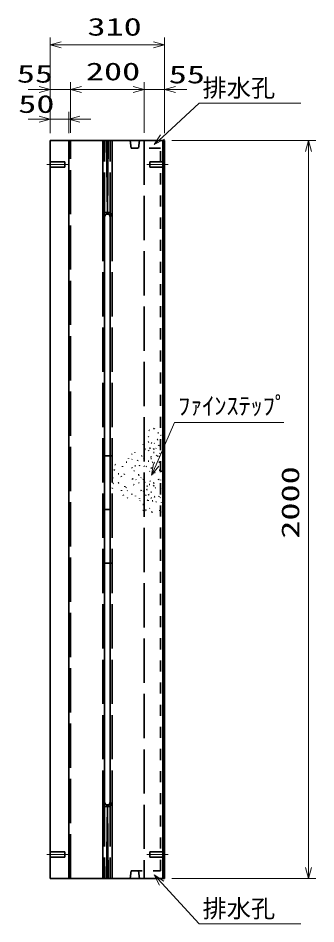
# Model space of a CAD drawing. Units: millimetres on the paper. Extents: x 15 to 1219, y 6 to 859.
# Drawn here: x 269 to 309.4, y 378.6 to 501.4 of the extents above; entities that cross this region are included whole.
import ezdxf
from ezdxf.enums import TextEntityAlignment as Align

# ---------------------------------------------------------------- set-up
doc = ezdxf.new("R2010")
doc.units = ezdxf.units.MM
for name, pattern in [('DASHED', [7.5, 6, -1.5]), ('USER1', [18.5, 12, -1.5, 3.5, -1.5]), ('USER2', [3, 1.5, -1.5])]:
    doc.linetypes.add(name, pattern=pattern)
for name, color, linetype, lineweight in [('D-BMK（構造物基準線）', 2, 'USER1', 18), ('D-STR-DIM（寸法）', 7, 'Continuous', 13), ('D-STR-HTXT（WS-旗）', 7, 'Continuous', 13), ('D-STR-HTXT（旗上げ）', 7, 'Continuous', 13), ('D-STR（構造物WS）', 1, 'Continuous', 35), ('D-STR（構造物）', 1, 'Continuous', 35)]:
    doc.layers.add(name, color=color, linetype=linetype, lineweight=lineweight)
doc.styles.add('ＭＳ ゴシック', font='')
doc.styles.get('ＭＳ ゴシック').set_extended_font_data('MS Gothic')

# ---------------------------------------------------------------- blocks, each defined once
blk = doc.blocks.new('_Open30')
at = {"color": 7, "linetype": 'Continuous', "lineweight": 13}
for p, q in [((-1, 0.2679), (0, 0)), ((0, 0), (-1, -0.2679)), ((0, 0), (-1, 0))]:
    blk.add_line(p, q, dxfattribs=at)

msp = doc.modelspace()

# ---------------------------------------------------------------- linework, layer by layer
at = {"layer": 'D-BMK（構造物基準線）'}
for p, q in [((272.902, 481.536), (275.752, 481.536)), ((289.326, 481.536), (286.477, 481.536)), ((272.902, 388.036), (275.752, 388.036)), ((289.326, 388.036), (286.477, 388.036))]:
    msp.add_line(p, q, dxfattribs=at)
at = {"layer": 'D-STR-DIM（寸法）'}
for p, q in [((273.364, 492.683), (273.364, 498.733)), ((288.864, 492.713), (288.864, 498.733)), ((274.864, 497.733), (287.364, 497.733)), ((273.364, 485.786), (273.364, 492.683)), ((276.114, 485.838), (276.114, 492.683)), ((276.114, 485.838), (276.114, 492.683)), ((286.114, 485.853), (286.114, 492.683)), ((286.114, 485.823), (286.114, 492.683)), ((288.864, 485.756), (288.864, 492.683)), ((271.864, 491.683), (270.364, 491.683)), ((273.364, 491.683), (276.114, 491.683)), ((277.614, 491.683), (279.114, 491.683)), ((277.614, 491.683), (284.614, 491.683)), ((284.614, 491.683), (283.114, 491.683)), ((286.114, 491.683), (288.864, 491.683)), ((290.364, 491.683), (291.864, 491.683)), ((289.864, 484.786), (309.368, 484.786)), ((308.368, 386.286), (308.368, 483.286)), ((289.864, 384.786), (309.368, 384.786))]:
    msp.add_line(p, q, dxfattribs=at)
at = {"layer": 'D-STR-HTXT（WS-旗）'}
for points in [[(307.318, 489.832), (293.53, 489.832), (288.572, 485.243)], [(307.318, 378.637), (293.53, 378.637), (288.482, 384.17)]]:
    msp.add_lwpolyline(points, dxfattribs=at)
at = {"layer": 'D-STR-HTXT（旗上げ）'}
for p, q in [((273.364, 485.786), (273.364, 488.669)), ((275.864, 485.786), (275.864, 488.669)), ((271.864, 487.669), (270.364, 487.669)), ((275.864, 487.669), (273.364, 487.669)), ((277.364, 487.669), (278.864, 487.669))]:
    msp.add_line(p, q, dxfattribs=at)
msp.add_lwpolyline([(305.037, 446.574), (290.207, 446.574), (287.708, 440.823)], dxfattribs=at)
at = {"layer": 'D-STR（構造物WS）', "linetype": 'USER2'}
for p, q in [((284.331, 483.736), (284.193, 484.786)), ((285.464, 484.786), (285.336, 483.736)), ((288.289, 483.736), (284.331, 483.736)), ((288.289, 385.836), (288.289, 483.736)), ((284.193, 384.786), (284.331, 385.836)), ((284.331, 385.836), (288.289, 385.836)), ((285.336, 385.836), (285.464, 384.786))]:
    msp.add_line(p, q, dxfattribs=at)
at = {"layer": 'D-STR（構造物）'}
for p, q in [((273.364, 384.786), (273.364, 484.786)), ((273.364, 484.786), (288.864, 484.786)), ((275.864, 384.786), (275.864, 484.786)), ((280.489, 474.437), (280.489, 484.786)), ((280.489, 474.437), (280.489, 484.786)), ((280.989, 484.786), (281.114, 474.812)), ((281.239, 484.786), (281.114, 474.812)), ((281.739, 474.437), (281.739, 484.786)), ((288.614, 484.786), (288.614, 384.786)), ((288.864, 484.786), (288.864, 384.786)), ((280.739, 474.437), (280.739, 395.134)), ((281.489, 474.437), (281.489, 395.134)), ((286.746, 445.518), (286.819, 445.498)), ((287.372, 445.693), (287.429, 445.741)), ((287.429, 445.741), (287.477, 445.684)), ((286.632, 444.663), (286.685, 444.61)), ((286.685, 444.61), (286.738, 444.663)), ((287.911, 444.327), (287.931, 444.254)), ((287.947, 445.187), (288.022, 445.187)), ((288.295, 444.802), (288.348, 444.855)), ((288.348, 444.855), (288.401, 444.802)), ((285.978, 443.527), (285.971, 443.601)), ((286.725, 443.94), (286.66, 443.903)), ((286.896, 443.117), (286.834, 443.074)), ((286.896, 443.117), (286.939, 443.056)), ((287.112, 443.791), (287.038, 443.804)), ((287.451, 443.719), (287.477, 443.79)), ((287.66, 443.044), (287.728, 443.075)), ((287.931, 444.254), (287.858, 444.235)), ((288.048, 443.417), (288.061, 443.491)), ((288.061, 443.491), (288.135, 443.478)), ((288.243, 443.617), (288.304, 443.66)), ((288.304, 443.66), (288.347, 443.599)), ((281.739, 442.045), (280.489, 442.045)), ((284.433, 442.272), (284.38, 442.325)), ((284.433, 442.272), (284.486, 442.325)), ((284.849, 442.449), (284.811, 442.514)), ((285.814, 442.069), (285.756, 442.021)), ((286.266, 442.929), (286.196, 442.954)), ((286.679, 442.813), (286.711, 442.745)), ((287.025, 441.875), (287.012, 441.949)), ((287.329, 442.941), (287.391, 442.984)), ((287.438, 442.514), (287.363, 442.52)), ((287.391, 442.984), (287.434, 442.923)), ((287.782, 442.097), (287.733, 442.155)), ((287.893, 442.04), (287.831, 441.997)), ((287.936, 441.978), (287.893, 442.04)), ((288.184, 441.987), (288.11, 442)), ((288.171, 441.913), (288.184, 441.987)), ((288.175, 442.365), (288.213, 442.43)), ((288.213, 442.43), (288.278, 442.393)), ((282.208, 440.858), (282.133, 440.865)), ((283.172, 440.568), (283.179, 440.642)), ((283.651, 441.182), (283.726, 441.189)), ((283.96, 441.689), (283.98, 441.762)), ((284.408, 441.565), (284.473, 441.603)), ((284.916, 440.716), (284.841, 440.722)), ((285.224, 441.452), (285.199, 441.381)), ((285.475, 440.738), (285.407, 440.706)), ((285.475, 440.738), (285.444, 440.806)), ((285.999, 441.734), (286.06, 441.691)), ((286.06, 441.691), (286.017, 441.629)), ((286.163, 440.632), (286.115, 440.689)), ((286.378, 440.658), (286.415, 440.593)), ((286.642, 441.333), (286.716, 441.327)), ((287.006, 441.704), (287.081, 441.704)), ((287.25, 441.182), (287.178, 441.163)), ((287.412, 441.145), (287.474, 441.102)), ((287.474, 441.102), (287.431, 441.041)), ((288.094, 441.19), (288.167, 441.203)), ((288.167, 441.203), (288.18, 441.129)), ((282.05, 440.169), (281.993, 440.121)), ((282.099, 440.111), (282.05, 440.169)), ((282.643, 439.614), (282.568, 439.614)), ((283.391, 439.531), (283.422, 439.599)), ((284.427, 440.475), (284.458, 440.407)), ((284.701, 439.978), (284.759, 440.026)), ((284.759, 440.026), (284.807, 439.969)), ((285.277, 439.472), (285.352, 439.472)), ((285.352, 439.472), (285.352, 439.397)), ((286.415, 440.593), (286.35, 440.555)), ((286.856, 439.986), (286.818, 439.921)), ((287.019, 440.367), (287.092, 440.386)), ((287.092, 440.386), (287.073, 440.458)), ((287.279, 439.63), (287.266, 439.556)), ((287.533, 439.819), (287.472, 439.776)), ((287.533, 439.819), (287.576, 439.758)), ((288.223, 440.135), (288.15, 440.122)), ((288.236, 440.061), (288.223, 440.135)), ((288.465, 439.964), (288.404, 440.007)), ((288.422, 439.903), (288.465, 439.964)), ((281.82, 439.069), (281.895, 439.069)), ((281.924, 438.352), (281.866, 438.303)), ((282.588, 438.363), (282.653, 438.401)), ((282.653, 438.401), (282.616, 438.466)), ((283.022, 439.23), (282.969, 439.283)), ((284.528, 438.926), (284.528, 438.851)), ((284.603, 438.926), (284.528, 438.926)), ((284.665, 438.156), (284.735, 438.13)), ((284.996, 438.799), (284.977, 438.872)), ((285.379, 438.407), (285.311, 438.375)), ((285.411, 438.339), (285.379, 438.407)), ((285.677, 439.14), (285.624, 439.087)), ((285.956, 438.905), (285.899, 438.857)), ((285.956, 438.905), (286.005, 438.847)), ((286.142, 438.569), (286.203, 438.526)), ((286.203, 438.526), (286.16, 438.465)), ((286.859, 438.162), (286.784, 438.168)), ((286.846, 438.576), (286.904, 438.625)), ((286.904, 438.625), (286.855, 438.682)), ((287.413, 438.391), (287.34, 438.411)), ((287.393, 438.319), (287.413, 438.391)), ((287.974, 438.832), (288.035, 438.875)), ((288.035, 438.875), (288.078, 438.814)), ((288.327, 438.823), (288.314, 438.749)), ((281.784, 437.713), (281.765, 437.641)), ((283.029, 437.403), (283.004, 437.333)), ((283.483, 437.868), (283.464, 437.94)), ((283.667, 437.78), (283.602, 437.743)), ((283.667, 437.78), (283.705, 437.715)), ((283.791, 437.311), (283.844, 437.364)), ((285.709, 437.39), (285.641, 437.358)), ((285.741, 437.322), (285.709, 437.39)), ((285.987, 437.288), (285.962, 437.217)), ((286.482, 437.49), (286.41, 437.471)), ((286.537, 437.939), (286.462, 437.939)), ((286.463, 437.563), (286.482, 437.49)), ((287.007, 437.115), (287.082, 437.115)), ((287.393, 438.018), (287.32, 437.998)), ((287.412, 437.945), (287.393, 438.018)), ((287.579, 437.66), (287.636, 437.708)), ((287.636, 437.708), (287.588, 437.766)), ((288.332, 437.626), (288.326, 437.551)), ((283.248, 436.757), (283.28, 436.689)), ((283.771, 436.333), (283.829, 436.381)), ((283.829, 436.381), (283.877, 436.324)), ((284.408, 436.819), (284.427, 436.892)), ((284.928, 436.657), (284.934, 436.583)), ((285.453, 436.285), (285.453, 436.21)), ((285.569, 435.993), (285.516, 435.94)), ((286.329, 436.738), (286.257, 436.757)), ((286.31, 436.665), (286.329, 436.738)), ((286.553, 436.055), (286.495, 436.007)), ((286.553, 436.055), (286.505, 436.112)), ((286.643, 435.98), (286.643, 436.055)), ((286.75, 436.79), (286.697, 436.843)), ((286.697, 436.737), (286.75, 436.79)), ((287.067, 436.336), (286.999, 436.368)), ((287.174, 435.979), (287.249, 435.972)), ((287.249, 435.972), (287.242, 435.898)), ((287.519, 436.507), (287.447, 436.527)), ((287.519, 436.507), (287.5, 436.435)), ((287.742, 435.824), (287.685, 435.776)), ((287.694, 435.882), (287.742, 435.824)), ((288.103, 436.505), (288.11, 436.58)), ((288.3, 436.352), (288.251, 436.41)), ((288.432, 435.667), (288.438, 435.742)), ((280.739, 434.786), (281.489, 434.786)), ((285.999, 435.462), (285.924, 435.462)), ((285.983, 434.683), (285.951, 434.615)), ((285.999, 435.537), (285.999, 435.462)), ((286.348, 434.699), (286.295, 434.752)), ((286.295, 434.646), (286.348, 434.699)), ((286.803, 434.959), (286.856, 434.906)), ((287.105, 434.484), (287.173, 434.452)), ((288.209, 434.621), (288.216, 434.696)), ((288.348, 434.42), (288.406, 434.468)), ((288.406, 434.468), (288.357, 434.526)), ((287.173, 434.452), (287.141, 434.384)), ((280.489, 427.527), (281.739, 427.527)), ((280.489, 395.134), (280.489, 384.786)), ((280.989, 384.786), (281.114, 394.759)), ((280.989, 384.786), (281.114, 394.759)), ((281.239, 384.786), (281.114, 394.759)), ((281.239, 384.786), (281.114, 394.759)), ((281.739, 395.134), (281.739, 384.786)), ((288.864, 384.786), (273.364, 384.786))]:
    msp.add_line(p, q, dxfattribs=at)
at = {"layer": 'D-STR（構造物）', "linetype": 'DASHED'}
for p, q in [((276.114, 384.786), (276.114, 484.786)), ((280.739, 474.437), (280.739, 484.786)), ((281.489, 474.437), (281.489, 484.786)), ((286.114, 484.786), (286.114, 384.786)), ((273.364, 481.886), (275.364, 481.886)), ((273.364, 481.186), (275.364, 481.186)), ((275.364, 481.186), (275.364, 481.886)), ((286.864, 481.186), (286.864, 481.886)), ((288.864, 481.886), (286.864, 481.886)), ((288.864, 481.186), (286.864, 481.186)), ((280.489, 474.437), (280.489, 395.134)), ((281.739, 474.437), (281.739, 395.134)), ((280.739, 395.134), (280.739, 384.786)), ((281.489, 395.134), (281.489, 384.786)), ((273.364, 388.386), (275.364, 388.386)), ((275.364, 388.386), (275.364, 387.686)), ((288.864, 388.386), (286.864, 388.386)), ((286.864, 388.386), (286.864, 387.686)), ((273.364, 387.686), (275.364, 387.686)), ((288.864, 387.686), (286.864, 387.686))]:
    msp.add_line(p, q, dxfattribs=at)
for centre, start, end in [((281.114, 474.437), 0, 180), ((281.114, 395.134), 180, 0)]:
    msp.add_arc(centre, 0.625, start, end, dxfattribs=at)
at = {"layer": 'D-STR（構造物）'}
for centre, start, end in [((281.114, 474.437), 0, 180), ((281.114, 395.134), 180, 0)]:
    msp.add_arc(centre, 0.375, start, end, dxfattribs=at)

# ---------------------------------------------------------------- block references
at = {"layer": 'D-STR-DIM（寸法）', "xscale": 1.5, "yscale": 1.5}
for p, rotation in [((273.364, 497.733), 180), ((276.114, 491.683), 180), ((276.114, 491.683), 180), ((288.864, 491.683), 180), ((308.368, 484.786), 90), ((308.368, 384.786), 270)]:
    msp.add_blockref('_Open30', p, dxfattribs=dict(at, rotation=rotation))
for p in [(288.864, 497.733), (273.364, 491.683), (286.114, 491.683), (286.114, 491.683)]:
    msp.add_blockref('_Open30', p, dxfattribs=at)
at = {"layer": 'D-STR-HTXT（WS-旗）', "xscale": 1.5, "yscale": 1.5}
for p, rotation in [((287.471, 484.224), 222.78711), ((287.471, 385.278), 132.37661)]:
    msp.add_blockref('_Open30', p, dxfattribs=dict(at, rotation=rotation))
at = {"layer": 'D-STR-HTXT（旗上げ）', "xscale": 1.5, "yscale": 1.5}
msp.add_blockref('_Open30', (273.364, 487.669), dxfattribs=at)
for p, rotation in [((275.864, 487.669), 180), ((287.11, 439.447), 246.50838)]:
    msp.add_blockref('_Open30', p, dxfattribs=dict(at, rotation=rotation))

# ---------------------------------------------------------------- texts
at = {"layer": 'D-STR-DIM（寸法）', "style": 'ＭＳ ゴシック', "width": 1.5}
for s, p in [('310', (278.406, 498.27)), ('55', (268.845, 491.901)), ('200', (278.197, 492.22)), ('55', (289.429, 491.806))]:
    msp.add_text(s, height=2.405, dxfattribs=at).set_placement(p, align=Align.BOTTOM_LEFT)
msp.add_text('2000', height=2.405, rotation=90, dxfattribs=at).set_placement((307.83, 430.828), align=Align.BOTTOM_LEFT)
at = {"layer": 'D-STR-HTXT（WS-旗）', "style": 'ＭＳ ゴシック'}
for p in [(294.01, 489.984), (294.01, 378.789)]:
    msp.add_text('排水孔', height=2.405, dxfattribs=at).set_placement(p, align=Align.BOTTOM_LEFT)
at = {"layer": 'D-STR-HTXT（旗上げ）', "style": 'ＭＳ ゴシック', "width": 1.5}
msp.add_text('50', height=2.405, dxfattribs=at).set_placement((269.032, 487.803), align=Align.BOTTOM_LEFT)
at = {"layer": 'D-STR-HTXT（旗上げ）', "style": 'ＭＳ ゴシック'}
msp.add_text('ﾌｧｲﾝｽﾃｯﾌﾟ', height=2.405, dxfattribs=at).set_placement((290.686, 446.898), align=Align.BOTTOM_LEFT)

doc.saveas('drawing.dxf')
